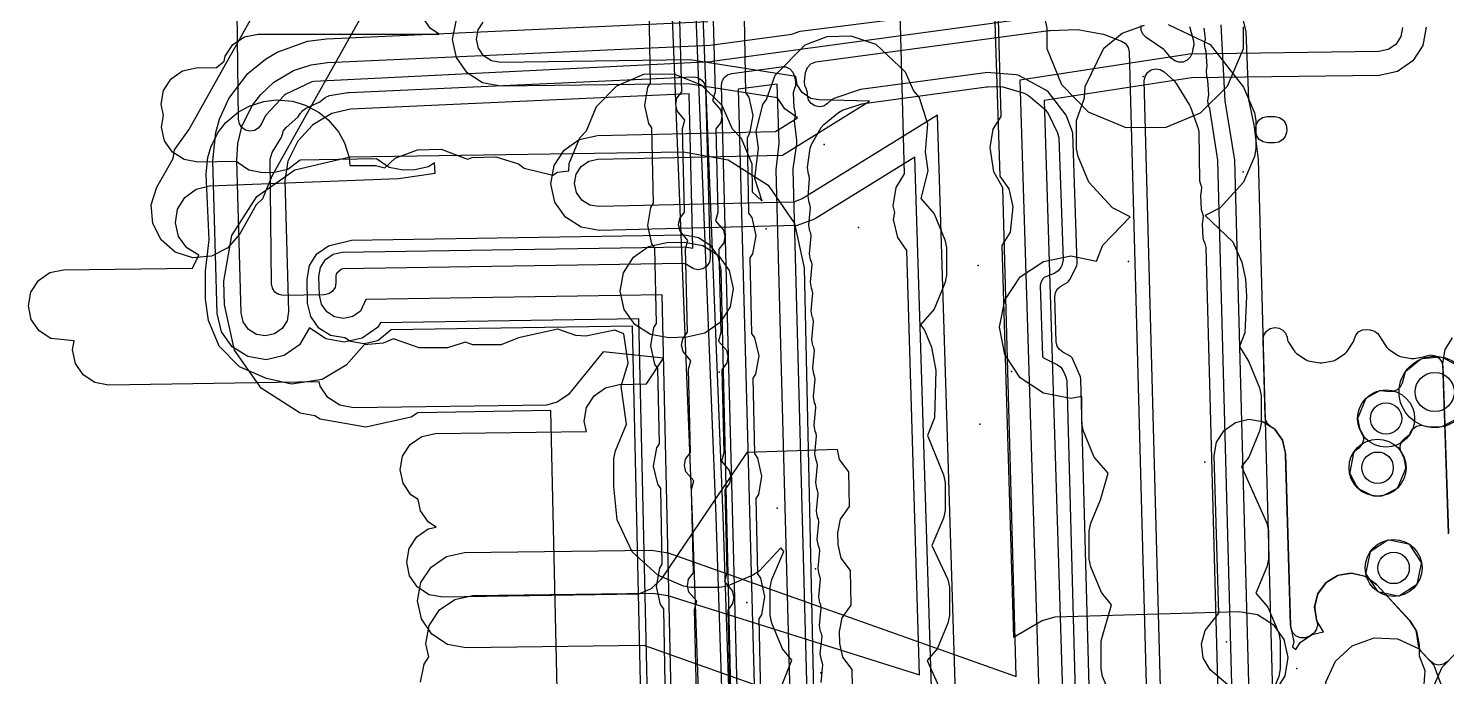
# Model space of a CAD drawing. Header units: metres. Extents: x 17722 to 17999, y 13535 to 15917.
# Drawn here: x 17753.1 to 17812.7, y 14615.2 to 14642.5 of the extents above; entities that cross this region are included whole.
import ezdxf

# ---------------------------------------------------------------- set-up
doc = ezdxf.new("R2010")
doc.units = ezdxf.units.M
for name, color, linetype in [('AI_GREENING_ALLOWED_ZONE', 4, 'Continuous'), ('AI_GREENING_EXCLUSIONS', 1, 'Continuous'), ('AI_GREENING_LAWN', 82, 'Continuous'), ('AI_GREENING_REJECTED', 6, 'Continuous'), ('AI_GREENING_SHRUBS', 92, 'Continuous')]:
    doc.layers.add(name, color=color, linetype=linetype)

# ---------------------------------------------------------------- blocks, each defined once
blk = doc.blocks.new('AI_SHRUB')
for radius in [1, 0.55]:
    blk.add_circle((0, 0), radius)

msp = doc.modelspace()

# ---------------------------------------------------------------- linework, layer by layer
at = {"layer": 'AI_GREENING_ALLOWED_ZONE'}
msp.add_lwpolyline([(17805.173, 14637.674), (17804.985, 14637.711), (17804.825, 14637.814), (17804.716, 14637.971), (17804.673, 14638.157), (17804.669, 14638.259), (17804.701, 14638.453), (17804.806, 14638.62), (17804.966, 14638.733), (17805.159, 14638.776), (17805.472, 14638.783), (17805.681, 14638.742), (17805.853, 14638.618), (17805.959, 14638.434), (17805.979, 14638.223), (17805.966, 14638.114), (17805.913, 14637.942), (17805.801, 14637.8), (17805.647, 14637.707), (17805.47, 14637.674), (17805.173, 14637.674)], close=True, dxfattribs=at)
msp.add_lwpolyline([(17812.741, 14615.852), (17812.574, 14615.74), (17812.377, 14615.703), (17812.181, 14615.746), (17812.018, 14615.863), (17811.65, 14616.261), (17811.566, 14616.384), (17811.522, 14616.527), (17811.439, 14617.085), (17811.402, 14617.181), (17811.161, 14617.56), (17811.134, 14617.594), (17809.772, 14619.075), (17809.736, 14619.107), (17809.323, 14619.409), (17809.235, 14619.45), (17808.762, 14619.564), (17808.665, 14619.568), (17808.184, 14619.493), (17808.094, 14619.46), (17807.678, 14619.207), (17807.607, 14619.141), (17807.32, 14618.748), (17807.279, 14618.661), (17807.165, 14618.188), (17807.16, 14618.091), (17807.235, 14617.61), (17807.244, 14617.587), (17807.274, 14617.401), (17807.234, 14617.217), (17807.128, 14617.061), (17807.041, 14617.002), (17807.044, 14616.997), (17806.938, 14616.924), (17806.757, 14616.847), (17806.561, 14616.845), (17806.379, 14616.92), (17806.239, 14617.058), (17806.164, 14617.24), (17806.149, 14617.317), (17806.14, 14617.398), (17805.932, 14624.566), (17805.926, 14624.614), (17805.811, 14625.113), (17805.772, 14625.201), (17805.49, 14625.598), (17805.419, 14625.664), (17805.303, 14625.737), (17805.303, 14625.737), (17805.18, 14625.845), (17805.099, 14625.987), (17805.069, 14626.147), (17804.981, 14629.395), (17805.015, 14629.589), (17805.121, 14629.755), (17805.282, 14629.867), (17805.475, 14629.908), (17805.496, 14629.909), (17805.666, 14629.881), (17805.818, 14629.797), (17805.931, 14629.666), (17805.993, 14629.504), (17806.018, 14629.378), (17806.055, 14629.288), (17806.325, 14628.883), (17806.393, 14628.815), (17806.798, 14628.545), (17806.887, 14628.508), (17807.365, 14628.413), (17807.461, 14628.413), (17807.939, 14628.508), (17808.028, 14628.545), (17808.433, 14628.815), (17808.501, 14628.883), (17808.77, 14629.286), (17808.808, 14629.38), (17808.812, 14629.406), (17808.878, 14629.58), (17809.002, 14629.718), (17809.169, 14629.801), (17809.354, 14629.817), (17809.494, 14629.803), (17809.666, 14629.754), (17809.81, 14629.648), (17809.907, 14629.497), (17809.918, 14629.47), (17810.189, 14629.065), (17810.257, 14628.997), (17810.662, 14628.727), (17810.751, 14628.69), (17811.228, 14628.595), (17811.325, 14628.595), (17811.802, 14628.69), (17811.854, 14628.711), (17812.042, 14628.749), (17812.23, 14628.713), (17812.391, 14628.61), (17812.502, 14628.453), (17812.545, 14628.266), (17812.781, 14621.25)], dxfattribs=at)
at = {"layer": 'AI_GREENING_EXCLUSIONS'}
for points in [[(17791.9, 14611.934), (17778.963, 14616.534), (17771.457, 14616.435), (17770.69, 14616.577), (17770.035, 14617.002), (17769.593, 14617.645), (17769.431, 14618.408), (17769.573, 14619.176), (17769.998, 14619.83), (17770.641, 14620.272), (17771.404, 14620.435), (17779.268, 14620.539), (17779.965, 14620.423), (17794.601, 14615.219), (17794.047, 14635.783), (17793.666, 14636.458), (17793.501, 14637.476), (17793.632, 14638.245), (17793.966, 14638.775), (17793.373, 14660.753)], [(17769.56, 14614.979), (17769.702, 14615.747), (17769.898, 14616.048), (17769.781, 14616.601), (17769.923, 14617.368), (17770.348, 14618.023), (17770.991, 14618.465), (17771.754, 14618.627), (17779.322, 14618.727), (17779.95, 14618.635), (17790.53, 14615.299), (17790.002, 14633.15), (17789.619, 14633.686), (17789.443, 14634.446), (17789.493, 14634.748), (17789.428, 14635.027), (17789.554, 14635.797), (17789.907, 14636.366), (17789.415, 14654.729)], [(17793.314, 14654.844), (17793.912, 14636.271), (17794.292, 14635.738), (17794.466, 14634.977), (17794.346, 14633.912), (17793.998, 14633.355), (17794.485, 14616.883), (17795.699, 14617.581), (17796.239, 14617.736), (17803.976, 14617.962), (17804.745, 14617.831), (17805.406, 14617.415), (17805.857, 14616.779), (17806.03, 14616.018), (17805.899, 14615.249), (17805.645, 14614.844)], [(17782.799, 14566.929), (17782.107, 14589.5), (17780.988, 14621.919), (17779.85, 14650.291)], [(17783.959, 14562.131), (17781.987, 14621.959), (17780.849, 14650.331)], [(17784.273, 14561.776), (17782.287, 14621.971), (17781.149, 14650.343)], [(17767.577, 14643.911), (17763.308, 14636.265), (17762.912, 14635.315), (17762.641, 14635.071), (17761.961, 14633.852), (17761.455, 14633.258), (17760.76, 14632.903), (17759.982, 14632.841), (17759.24, 14633.081), (17758.646, 14633.587), (17758.291, 14634.282), (17758.228, 14635.059), (17758.468, 14635.802), (17759.148, 14637.019), (17759.213, 14637.376), (17759.815, 14638.214), (17764.083, 14645.86)], [(17767.577, 14643.911), (17763.308, 14636.265), (17762.912, 14635.315), (17762.641, 14635.071), (17761.961, 14633.852), (17761.455, 14633.258), (17760.76, 14632.903), (17759.982, 14632.841), (17759.24, 14633.081), (17758.646, 14633.587), (17758.291, 14634.282), (17758.228, 14635.059), (17758.468, 14635.802), (17759.148, 14637.019), (17759.213, 14637.376), (17759.815, 14638.214), (17764.083, 14645.86)], [(17780.32, 14604.544), (17779.71, 14631.285), (17767.26, 14631.089), (17767.023, 14630.599), (17766.703, 14630.375), (17766.322, 14630.29), (17765.938, 14630.357), (17765.609, 14630.567), (17765.385, 14630.886), (17765.3, 14631.267), (17765.282, 14632.051), (17765.35, 14632.436), (17765.561, 14632.767), (17765.883, 14632.99), (17766.266, 14633.073), (17780.672, 14633.3), (17781.008, 14633.239), (17780.845, 14639.741), (17766.615, 14639.094), (17765.821, 14638.903), (17765.021, 14638.424), (17764.388, 14637.737), (17763.976, 14636.9), (17763.852, 14636.092), (17764.008, 14630.576), (17763.943, 14630.191), (17763.735, 14629.861), (17763.417, 14629.635), (17763.037, 14629.548), (17762.652, 14629.613), (17762.322, 14629.821), (17762.096, 14630.139), (17762.009, 14630.519), (17761.827, 14636.942), (17761.872, 14637.641), (17762.06, 14638.398), (17762.487, 14639.254), (17762.833, 14639.706), (17763.387, 14640.223), (17764.209, 14640.711), (17764.95, 14640.955), (17765.644, 14641.052), (17781.729, 14641.783), (17785.164, 14642.248), (17785.524, 14642.37), (17799.6, 14644.157)], [(17779.845, 14614.895), (17779.78, 14618.068), (17779.65, 14618.252), (17779.48, 14619.013), (17779.613, 14619.782), (17779.722, 14619.953), (17779.657, 14623.126), (17779.527, 14623.311), (17779.356, 14624.072), (17779.489, 14624.841), (17779.598, 14625.012), (17779.533, 14628.185), (17779.403, 14628.369), (17779.232, 14629.131), (17779.366, 14629.9), (17779.474, 14630.071), (17779.409, 14633.244), (17779.279, 14633.428), (17779.109, 14634.19), (17779.242, 14634.959), (17779.351, 14635.13), (17779.285, 14638.303), (17779.156, 14638.487), (17778.985, 14639.248), (17779.118, 14640.017), (17779.227, 14640.189), (17779.162, 14643.362)], [(17781.155, 14614.527), (17781.069, 14618.037), (17781.169, 14618.39), (17780.839, 14618.778), (17780.779, 14619.045), (17780.826, 14619.314), (17781.031, 14619.586), (17780.945, 14623.096), (17781.046, 14623.449), (17780.715, 14623.837), (17780.656, 14624.104), (17780.702, 14624.373), (17780.907, 14624.645), (17780.822, 14628.154), (17780.922, 14628.508), (17780.592, 14628.896), (17780.532, 14629.163), (17780.579, 14629.432), (17780.784, 14629.704), (17780.698, 14633.213), (17780.798, 14633.567), (17780.468, 14633.955), (17780.408, 14634.221), (17780.455, 14634.491), (17780.66, 14634.763), (17780.574, 14638.272), (17780.675, 14638.626), (17780.344, 14639.014), (17780.285, 14639.28), (17780.331, 14639.549), (17780.536, 14639.822), (17780.451, 14643.331)], [(17781.851, 14643.315), (17781.937, 14639.806), (17781.837, 14639.452), (17782.167, 14639.064), (17782.227, 14638.798), (17782.18, 14638.528), (17781.975, 14638.256), (17782.061, 14634.747), (17781.961, 14634.393), (17782.291, 14634.005), (17782.351, 14633.739), (17782.304, 14633.47), (17782.099, 14633.197), (17782.184, 14629.688), (17782.084, 14629.334), (17782.414, 14628.946), (17782.474, 14628.68), (17782.428, 14628.411), (17782.222, 14628.139), (17782.308, 14624.629), (17782.208, 14624.276), (17782.538, 14623.888), (17782.598, 14623.621), (17782.551, 14623.352), (17782.346, 14623.08), (17782.432, 14619.57), (17782.332, 14619.217), (17782.662, 14618.829), (17782.722, 14618.562), (17782.675, 14618.293), (17782.47, 14618.021), (17782.556, 14614.512)], [(17804.041, 14643.293), (17804.252, 14642.348), (17804.369, 14639.492), (17804.594, 14638.435), (17804.778, 14636.972), (17805.972, 14592.513), (17806.125, 14590.634), (17806.675, 14571.831), (17807.039, 14552.829), (17807.675, 14529.07), (17807.62, 14527.588), (17807.377, 14525.993), (17807.265, 14525.667), (17807.212, 14525.455), (17807.173, 14525.402), (17806.653, 14523.899), (17806.041, 14522.701), (17805.16, 14521.397), (17803.882, 14519.989)], [(17787.727, 14614.065), (17787.703, 14615.521), (17787.309, 14616.042), (17787.185, 14616.614), (17787.177, 14617.114), (17787.282, 14617.69), (17787.659, 14618.223), (17787.635, 14619.68), (17787.241, 14620.201), (17787.117, 14620.773), (17787.109, 14621.273), (17787.213, 14621.848), (17787.591, 14622.382), (17787.567, 14623.839), (17787.172, 14624.359), (17787.084, 14624.768), (17783.272, 14624.645), (17779.673, 14619.321), (17779.257, 14618.909), (17778.715, 14618.688), (17770.494, 14618.556), (17769.918, 14618.662), (17769.427, 14618.981), (17769.096, 14619.463), (17768.974, 14620.036), (17769.08, 14620.611), (17769.399, 14621.102), (17769.881, 14621.434), (17770.208, 14621.503), (17769.886, 14621.712), (17769.555, 14622.194), (17769.453, 14622.673), (17769.15, 14622.869), (17768.819, 14623.351), (17768.697, 14623.924), (17768.803, 14624.499), (17769.122, 14624.99), (17769.604, 14625.322), (17770.177, 14625.444), (17776.54, 14625.528), (17776.442, 14625.962), (17776.54, 14626.539), (17776.852, 14627.034), (17777.33, 14627.372), (17777.901, 14627.502), (17779.054, 14627.533), (17779.772, 14628.611), (17777.24, 14628.887), (17775.776, 14627.09), (17775.293, 14626.758), (17774.857, 14626.645), (17766.729, 14626.531), (17766.154, 14626.637), (17765.663, 14626.956), (17765.331, 14627.438), (17765.292, 14627.622), (17756.439, 14627.483), (17755.863, 14627.59), (17755.373, 14627.909), (17755.041, 14628.391), (17754.919, 14628.964), (17754.989, 14629.342), (17754.008, 14629.443), (17753.517, 14629.762), (17753.185, 14630.244), (17753.063, 14630.817), (17753.17, 14631.392), (17753.489, 14631.883), (17753.971, 14632.215), (17754.543, 14632.337), (17759.965, 14632.408), (17760.235, 14632.954), (17759.728, 14633.261), (17759.383, 14633.734), (17759.246, 14634.303), (17759.337, 14634.881), (17759.643, 14635.38), (17760.116, 14635.725), (17760.685, 14635.862), (17768.624, 14636.179), (17770.163, 14636.394), (17770.137, 14636.834), (17769.89, 14636.662), (17769.318, 14636.537), (17768.818, 14636.527), (17768.242, 14636.631), (17767.708, 14637.006), (17764.497, 14636.945), (17763.977, 14636.549), (17763.405, 14636.424), (17762.905, 14636.415), (17762.329, 14636.518), (17761.795, 14636.894), (17760.189, 14636.863), (17759.613, 14636.966), (17759.12, 14637.282), (17758.786, 14637.762), (17758.661, 14638.334), (17758.749, 14638.829), (17758.646, 14639.298), (17758.748, 14639.874), (17759.063, 14640.367), (17759.543, 14640.703), (17760.114, 14640.829), (17760.974, 14640.847), (17761.301, 14641.109), (17761.343, 14641.322), (17761.668, 14641.809), (17762.155, 14642.134), (17762.729, 14642.248), (17770.338, 14642.248), (17769.976, 14642.483), (17769.644, 14642.966)], [(17779.321, 14604.521), (17778.733, 14630.27), (17767.866, 14630.098), (17767.746, 14629.908), (17767.107, 14629.46), (17766.345, 14629.29), (17765.577, 14629.425), (17764.886, 14629.889), (17764.462, 14629.174), (17763.826, 14628.722), (17763.065, 14628.549), (17762.296, 14628.679), (17761.635, 14629.094), (17761.183, 14629.73), (17761.009, 14630.491), (17760.827, 14636.914), (17760.941, 14638.102), (17761.096, 14638.664), (17761.492, 14639.539), (17762.297, 14640.591), (17763.029, 14641.195), (17763.522, 14641.488), (17764.806, 14641.945), (17765.598, 14642.051), (17781.639, 14642.78)], [(17791.567, 14597.76), (17790.347, 14637.073), (17786.124, 14634.463), (17785.393, 14634.19), (17777.077, 14633.989), (17776.309, 14634.124), (17775.651, 14634.543), (17775.203, 14635.183), (17775.034, 14635.945), (17775.17, 14636.713), (17775.589, 14637.371), (17776.228, 14637.819), (17776.99, 14637.988), (17784.484, 14638.152), (17785.412, 14638.725), (17784.879, 14639.102), (17784.57, 14639.572), (17780.804, 14640.157), (17772.931, 14640.053), (17772.164, 14640.195), (17771.509, 14640.62), (17771.067, 14641.263), (17770.905, 14642.026), (17771.047, 14642.794)], [(17792.608, 14596.461), (17791.293, 14638.834), (17785.599, 14635.314), (17785.233, 14635.177), (17777.056, 14634.989), (17776.671, 14635.056), (17776.342, 14635.266), (17776.118, 14635.585), (17776.034, 14635.966), (17776.102, 14636.351), (17776.311, 14636.68), (17776.631, 14636.904), (17777.012, 14636.988), (17784.779, 14637.158), (17788.439, 14639.42), (17786.304, 14639.478), (17785.97, 14639.545), (17785.605, 14639.79), (17785.397, 14640.12), (17785.331, 14640.465), (17780.875, 14641.158), (17772.918, 14641.053), (17772.534, 14641.124), (17772.207, 14641.337), (17771.986, 14641.658), (17771.905, 14642.04), (17771.976, 14642.423), (17772.188, 14642.751)], [(17783.161, 14642.948), (17783.226, 14639.775), (17783.356, 14639.591), (17783.526, 14638.829), (17783.393, 14638.061), (17783.284, 14637.889), (17783.35, 14634.716), (17783.479, 14634.532), (17783.65, 14633.771), (17783.517, 14633.002), (17783.408, 14632.83), (17783.473, 14629.657), (17783.603, 14629.473), (17783.774, 14628.712), (17783.64, 14627.943), (17783.532, 14627.771), (17783.597, 14624.598), (17783.727, 14624.414), (17783.898, 14623.653), (17783.764, 14622.884), (17783.655, 14622.713), (17783.721, 14619.54), (17783.85, 14619.355), (17784.021, 14618.594), (17783.888, 14617.825), (17783.779, 14617.654), (17783.844, 14614.481)], [(17804.14, 14642.559), (17804.14, 14641.634), (17803.477, 14640.048), (17802.333, 14638.925), (17800.888, 14638.321), (17799.227, 14638.305), (17797.641, 14638.968), (17796.518, 14640.112), (17795.898, 14641.634), (17795.898, 14642.477), (17795.749, 14643.227)], [(17800.994, 14642.648), (17802.764, 14641.811), (17804.165, 14640.016), (17804.618, 14638.933), (17804.683, 14638.611), (17804.683, 14637.423), (17804.618, 14637.101), (17804.165, 14636.017), (17803.177, 14634.944), (17802.549, 14634.614), (17803.71, 14633.514), (17804.096, 14632.658), (17804.251, 14631.939), (17804.29, 14631.222), (17804.213, 14629.677), (17803.994, 14629.112), (17804.381, 14628.456), (17804.834, 14627.373), (17804.899, 14627.05), (17804.899, 14625.863), (17804.834, 14625.54), (17804.381, 14624.457), (17804.074, 14624.064), (17805.144, 14621.67), (17805.209, 14621.348), (17805.209, 14620.16), (17805.144, 14619.838), (17804.677, 14618.733), (17805.19, 14618.134), (17805.643, 14617.051), (17805.708, 14616.728), (17805.708, 14615.541), (17805.643, 14615.219), (17805.19, 14614.135)], [(17784.36, 14613.865), (17785.166, 14615.913), (17784.773, 14616.391), (17784.32, 14617.474), (17784.255, 14617.797), (17784.255, 14618.984), (17784.32, 14619.307), (17784.832, 14620.477), (17784.709, 14620.632), (17783.791, 14619.662), (17783.528, 14619.485), (17782.444, 14619.031), (17782.122, 14618.966), (17780.934, 14618.966), (17780.612, 14619.031), (17779.529, 14619.485), (17778.455, 14620.472), (17777.824, 14621.819), (17777.681, 14623.212), (17777.681, 14624.4), (17777.746, 14624.722), (17778.219, 14625.834), (17777.987, 14627.435), (17778.286, 14628.402), (17778.1, 14629.632), (17777.724, 14629.789), (17776.51, 14629.547), (17776.086, 14629.566), (17775.326, 14629.834), (17773.674, 14629.472), (17772.94, 14629.182), (17771.752, 14629.182), (17771.44, 14629.295), (17770.686, 14629.05), (17769.498, 14629.05), (17768.424, 14629.429), (17767.978, 14629.243), (17767.187, 14629.178), (17766.422, 14628.32), (17765.413, 14627.719), (17764.123, 14627.527), (17763.075, 14627.766), (17761.936, 14628.256), (17761.088, 14629.122), (17760.635, 14630.206), (17760.515, 14631.098), (17760.515, 14632.286), (17760.661, 14633.59), (17760.546, 14636.376), (17760.604, 14637.05), (17760.745, 14637.529), (17761.057, 14638.133), (17761.057, 14638.133), (17761.374, 14638.53), (17761.889, 14638.965), (17762.349, 14639.219), (17762.972, 14639.418), (17763.501, 14639.479), (17764.175, 14639.421), (17764.675, 14639.277), (17765.287, 14638.956), (17765.675, 14638.644), (17766.106, 14638.133), (17766.361, 14637.67), (17766.559, 14637.05), (17766.577, 14636.716), (17767.655, 14636.716), (17768.058, 14636.617), (17768.493, 14637.028), (17769.424, 14637.378), (17770.418, 14637.405), (17771.536, 14636.989), (17771.726, 14637.06), (17772.72, 14637.087), (17773.669, 14636.787), (17773.909, 14636.603), (17775.116, 14636.311), (17775.31, 14636.433), (17775.791, 14636.496), (17775.805, 14636.806), (17776.259, 14637.889), (17776.531, 14638.18), (17776.96, 14639.205), (17777.809, 14640.073), (17778.949, 14640.565), (17780.207, 14640.579), (17781.36, 14640.111), (17782.228, 14639.262), (17782.664, 14638.256), (17783.033, 14637.867), (17783.487, 14636.784), (17783.501, 14635.611), (17783.918, 14635.215), (17783.612, 14636.18), (17783.767, 14637.451), (17783.663, 14638.156), (17783.948, 14639.292), (17784.098, 14639.494), (17784.47, 14640.516), (17785.729, 14641.795), (17786.66, 14642.145), (17787.654, 14642.172), (17788.704, 14641.82), (17789.928, 14640.661), (17790.29, 14639.862), (17790.524, 14639.584), (17790.877, 14638.468), (17790.773, 14637.295), (17790.892, 14636.492), (17790.588, 14635.332), (17791.152, 14634.682), (17791.605, 14633.598), (17791.67, 14633.276), (17791.67, 14632.088), (17791.605, 14631.766), (17791.152, 14630.683), (17790.576, 14630.021), (17790.746, 14629.795), (17791.046, 14629.085), (17791.228, 14628.096), (17791.163, 14626.104), (17790.869, 14625.361), (17791.552, 14623.713), (17791.617, 14623.391), (17791.617, 14622.204), (17791.552, 14621.881), (17791.061, 14620.741), (17791.728, 14619.307), (17791.793, 14618.984), (17791.793, 14617.797), (17791.728, 14617.474), (17791.275, 14616.391), (17790.864, 14615.894), (17791.768, 14613.865)], [(17798.689, 14614.135), (17798.235, 14615.219), (17798.17, 14615.541), (17798.17, 14616.728), (17798.614, 14618.244), (17798.19, 14618.755), (17797.736, 14619.838), (17797.671, 14620.16), (17797.671, 14621.348), (17797.736, 14621.67), (17798.149, 14622.656), (17798.469, 14623.782), (17797.88, 14624.457), (17797.426, 14625.54), (17797.361, 14625.863), (17797.361, 14627.007), (17796.894, 14626.914), (17795.746, 14627.142), (17794.773, 14627.793), (17794.123, 14628.766), (17793.894, 14629.914), (17794.123, 14631.062), (17794.773, 14632.035), (17795.746, 14632.686), (17796.894, 14632.914), (17797.986, 14632.697), (17798.252, 14633.369), (17799.39, 14634.567), (17798.651, 14634.944), (17797.663, 14636.017), (17797.21, 14637.101), (17797.145, 14637.423), (17797.145, 14638.611), (17797.476, 14639.568), (17797.508, 14640.046), (17798.294, 14641.659), (17799.065, 14642.288), (17799.999, 14642.63)], [(17810.845, 14642.525), (17810.774, 14642.141), (17810.562, 14641.814), (17810.24, 14641.593), (17809.858, 14641.511), (17801.887, 14641.406), (17794.749, 14640.31), (17796.154, 14595.035), (17798.099, 14550.903)], [(17811.845, 14642.538), (17811.703, 14641.77), (17811.278, 14641.116), (17810.635, 14640.674), (17809.872, 14640.512), (17801.97, 14640.407), (17795.776, 14639.456), (17797.153, 14595.072), (17799.055, 14551.934)], [(17803.203, 14642.637), (17803.371, 14639.434), (17803.778, 14636.946), (17804.973, 14592.45), (17805.126, 14590.603), (17805.675, 14571.809), (17806.039, 14552.809), (17806.675, 14529.044), (17806.631, 14527.731), (17806.406, 14526.364), (17806.401, 14526.259), (17806.364, 14526.112), (17806.339, 14525.956), (17805.674, 14524.158), (17805.097, 14523.068), (17804.468, 14522.136), (17803.223, 14520.742), (17802.002, 14519.732)], [(17786.604, 14558.186), (17785.971, 14581.783), (17786.105, 14583.515), (17785.968, 14588.326), (17785.757, 14589.78), (17784.503, 14636.538), (17784.634, 14637.643), (17784.546, 14640.146), (17782.912, 14639.925), (17784.283, 14588.784), (17784.217, 14588.399), (17783.97, 14588.041), (17784.236, 14587.697), (17784.322, 14587.317), (17785.1, 14559.021)], [(17776.458, 14563.419), (17775.033, 14626.411), (17769.436, 14626.322), (17769.166, 14626.133), (17767.261, 14625.713), (17765.34, 14626.054), (17765.116, 14626.196), (17764.499, 14626.305), (17762.853, 14627.351), (17761.732, 14628.948), (17761.308, 14630.852), (17761.285, 14631.852), (17761.622, 14633.774), (17762.669, 14635.42), (17764.266, 14636.541), (17766.596, 14637.079), (17780.608, 14637.3), (17782.495, 14636.962), (17784.167, 14635.891), (17785.276, 14634.287), (17785.686, 14632.415), (17786.559, 14592.923)], [(17780.037, 14560), (17778.466, 14629.965), (17768.323, 14629.805), (17767.759, 14629.338), (17767.188, 14629.212), (17766.612, 14629.314), (17766.365, 14629.472), (17765.765, 14629.568), (17765.271, 14629.882), (17764.935, 14630.361), (17764.807, 14630.932), (17764.785, 14631.932), (17764.886, 14632.508), (17765.2, 14633.002), (17765.679, 14633.338), (17766.651, 14633.579), (17780.664, 14633.8), (17781.239, 14633.695), (17781.724, 14633.385), (17782.06, 14632.906), (17782.06, 14632.906), (17782.187, 14632.335), (17783.147, 14590.249)], [(17812.782, 14621.225), (17812.54, 14628.4), (17812.635, 14628.978), (17812.944, 14629.475)], [(17805.574, 14613.103), (17802.757, 14615.503), (17802.469, 14616.013), (17802.398, 14616.594), (17802.555, 14617.158), (17803.125, 14617.888), (17802.932, 14624.503), (17803.03, 14625.08), (17803.341, 14625.576), (17803.818, 14625.915), (17804.388, 14626.046), (17804.965, 14625.949), (17805.461, 14625.638), (17805.8, 14625.161), (17805.931, 14624.59), (17806.142, 14617.357), (17806.277, 14616.662), (17806.226, 14616.477), (17806.364, 14616.361), (17806.562, 14616.665), (17807.044, 14616.997), (17807.525, 14617.099), (17807.243, 14617.562), (17807.153, 14618.14), (17807.291, 14618.709), (17807.636, 14619.181), (17808.136, 14619.486), (17808.714, 14619.576), (17809.283, 14619.438), (17809.756, 14619.093), (17811.149, 14617.578), (17811.431, 14617.137), (17811.545, 14616.563), (17811.545, 14616.096), (17811.784, 14615.475), (17811.74, 14614.892)], [(17812.189, 14614.892), (17812.515, 14615.623), (17813.119, 14616.235)]]:
    msp.add_lwpolyline(points, dxfattribs=at)
for points in [[(17780.66, 14633.492), (17781.429, 14633.358), (17782.087, 14632.939), (17782.536, 14632.3), (17782.705, 14631.539), (17782.57, 14630.77), (17782.152, 14630.111), (17781.513, 14629.663), (17780.751, 14629.494), (17779.997, 14629.476), (17779.228, 14629.611), (17778.57, 14630.03), (17778.121, 14630.668), (17777.952, 14631.43), (17778.087, 14632.199), (17778.505, 14632.857), (17779.144, 14633.306), (17779.906, 14633.475), (17780.66, 14633.492)], [(17811.517, 14616.405), (17812.164, 14615.706), (17812.505, 14614.789), (17812.466, 14613.803), (17812.057, 14612.921), (17811.358, 14612.274), (17810.441, 14611.933), (17809.455, 14611.972), (17808.573, 14612.381), (17807.926, 14613.08), (17807.585, 14613.997), (17807.624, 14614.983), (17808.033, 14615.865), (17808.732, 14616.512), (17809.649, 14616.853), (17810.635, 14616.814), (17811.517, 14616.405)]]:
    msp.add_lwpolyline(points, close=True, dxfattribs=at)
at = {"layer": 'AI_GREENING_LAWN'}
for points in [[(17796.988, 14643.16), (17781.813, 14641.088), (17781.77, 14641.084), (17765.072, 14640.259), (17764.977, 14640.236), (17763.896, 14639.721), (17763.821, 14639.666), (17763.066, 14638.853), (17763.027, 14638.797), (17762.846, 14638.441), (17762.731, 14638.292), (17762.568, 14638.196), (17762.381, 14638.168), (17762.197, 14638.211), (17762.042, 14638.319), (17761.938, 14638.476), (17761.9, 14638.662), (17761.822, 14645.451)], [(17798.072, 14599.832), (17797.323, 14627.737), (17797.303, 14627.828), (17796.956, 14628.629), (17796.934, 14628.664), (17796.901, 14628.689), (17796.557, 14628.866), (17796.417, 14628.973), (17796.323, 14629.123), (17796.286, 14629.296), (17796.231, 14631.199), (17796.257, 14631.373), (17796.343, 14631.528), (17796.477, 14631.644), (17796.768, 14631.816), (17796.864, 14631.92), (17797.146, 14632.501), (17797.171, 14632.617), (17796.978, 14638.066), (17796.964, 14638.141), (17796.738, 14638.774), (17796.701, 14638.842), (17795.956, 14639.809), (17795.878, 14639.876), (17794.708, 14640.507), (17794.608, 14640.536), (17793.349, 14640.627), (17793.297, 14640.625), (17788.055, 14639.914), (17788.008, 14639.903), (17786.929, 14639.535), (17786.84, 14639.482), (17786.668, 14639.322), (17786.507, 14639.222), (17786.32, 14639.189), (17786.134, 14639.227), (17785.976, 14639.333), (17785.869, 14639.489), (17785.828, 14639.675), (17785.824, 14639.794), (17785.786, 14639.92), (17785.78, 14639.929), (17785.78, 14639.929), (17785.714, 14640.086), (17785.704, 14640.256), (17785.748, 14640.635), (17785.82, 14640.842), (17785.973, 14640.998), (17786.177, 14641.074), (17795.974, 14642.4), (17796.026, 14642.405), (17797.163, 14642.438), (17797.267, 14642.43), (17798.185, 14642.262), (17798.273, 14642.238), (17799.032, 14641.95), (17799.198, 14641.846), (17799.311, 14641.687), (17799.355, 14641.496), (17802.24, 14534.005)], [(17801.893, 14642.567), (17802.063, 14641.963), (17802.079, 14641.776), (17802.033, 14641.626), (17801.996, 14641.452), (17801.924, 14641.282), (17801.796, 14641.15), (17801.628, 14641.073), (17801.444, 14641.062), (17801.268, 14641.118), (17801.125, 14641.235), (17800.859, 14641.551), (17800.809, 14641.596), (17800.062, 14642.104), (17799.928, 14642.239), (17799.854, 14642.415), (17799.852, 14642.605)], [(17804.304, 14591.274), (17803.079, 14636.913), (17803.076, 14636.945), (17802.742, 14639.12), (17802.693, 14639.245), (17802.658, 14639.443), (17802.678, 14639.527), (17802.67, 14639.528), (17802.704, 14639.708), (17802.667, 14640.309), (17802.615, 14640.461), (17802.6, 14640.729), (17802.633, 14640.886), (17802.597, 14641.51), (17802.547, 14641.655), (17802.521, 14641.818), (17802.548, 14641.981), (17802.562, 14642.02), (17802.563, 14642.056), (17802.513, 14642.493)], [(17783.542, 14588.803), (17782.207, 14640.086), (17782.235, 14640.265), (17782.326, 14640.423), (17782.467, 14640.538), (17782.64, 14640.594), (17784.721, 14640.876), (17784.91, 14640.866), (17785.082, 14640.785), (17785.211, 14640.647), (17785.28, 14640.47), (17785.32, 14640.248), (17785.321, 14640.075), (17785.263, 14639.913), (17785.259, 14639.905), (17785.227, 14639.778), (17785.245, 14639.152), (17785.29, 14639.005), (17785.312, 14638.844), (17785.281, 14638.685), (17785.265, 14638.642), (17785.263, 14638.603), (17785.368, 14637.765), (17785.367, 14637.627), (17785.206, 14636.579), (17785.203, 14636.535), (17786.456, 14589.821)], [(17802.839, 14534.058), (17799.987, 14640.279), (17800.02, 14640.47), (17800.122, 14640.634), (17800.279, 14640.747), (17800.467, 14640.792), (17800.658, 14640.762), (17800.824, 14640.662), (17801.247, 14640.277), (17801.336, 14640.169), (17801.893, 14639.264), (17801.938, 14639.168), (17802.252, 14638.279), (17802.28, 14638.122), (17802.317, 14636.074), (17802.373, 14635.886), (17802.367, 14635.884), (17802.391, 14635.821), (17802.386, 14635.631), (17802.351, 14635.47), (17802.385, 14634.868), (17802.44, 14634.694), (17802.44, 14634.694), (17802.434, 14634.692), (17802.461, 14634.62), (17802.456, 14634.43), (17802.421, 14634.268), (17802.456, 14633.658), (17802.484, 14633.557), (17802.519, 14633.489), (17802.576, 14633.27), (17805.294, 14532.058)], [(17786.398, 14614.97), (17786.469, 14615.709), (17786.447, 14615.837), (17786.411, 14615.914), (17786.366, 14616.173), (17786.437, 14616.912), (17786.415, 14617.04), (17786.379, 14617.116), (17786.334, 14617.376), (17786.405, 14618.115), (17786.382, 14618.243), (17786.347, 14618.319), (17786.302, 14618.579), (17786.372, 14619.318), (17786.35, 14619.445), (17786.315, 14619.521), (17786.27, 14619.782), (17786.34, 14620.52), (17786.318, 14620.648), (17786.283, 14620.724), (17786.237, 14620.985), (17786.308, 14621.723), (17786.286, 14621.851), (17786.251, 14621.926), (17786.205, 14622.187), (17786.276, 14622.926), (17786.254, 14623.054), (17786.219, 14623.129), (17786.173, 14623.39), (17786.244, 14624.129), (17786.222, 14624.257), (17786.186, 14624.331), (17786.141, 14624.593), (17786.212, 14625.331), (17786.189, 14625.46), (17786.154, 14625.534), (17786.108, 14625.796), (17786.18, 14626.534), (17786.157, 14626.663), (17786.122, 14626.737), (17786.076, 14626.999), (17786.147, 14627.738), (17786.125, 14627.866), (17786.089, 14627.941), (17786.044, 14628.202), (17786.114, 14628.941), (17786.092, 14629.068), (17786.056, 14629.145), (17786.011, 14629.404), (17786.081, 14630.144), (17786.06, 14630.271), (17786.023, 14630.349), (17785.979, 14630.607), (17786.049, 14631.347), (17786.027, 14631.473), (17785.99, 14631.553), (17785.946, 14631.809), (17786.016, 14632.551), (17785.995, 14632.676), (17785.957, 14632.757), (17785.914, 14633.011), (17785.983, 14633.754), (17785.962, 14633.878), (17785.924, 14633.961), (17785.882, 14634.214), (17785.95, 14634.957), (17785.929, 14635.081), (17785.891, 14635.165), (17785.849, 14635.416), (17785.917, 14636.16), (17785.897, 14636.283), (17785.864, 14636.356), (17785.826, 14636.632), (17785.944, 14637.449), (17786.006, 14637.628), (17786.403, 14638.313), (17786.519, 14638.449), (17787.133, 14638.953), (17787.294, 14639.041), (17788.11, 14639.309), (17788.198, 14639.329), (17788.198, 14639.329), (17793.359, 14640.028), (17793.412, 14640.032), (17793.89, 14640.046), (17794.046, 14640.026), (17794.94, 14639.764), (17795.123, 14639.665), (17795.822, 14639.071), (17795.949, 14638.906), (17796.341, 14638.088), (17796.39, 14637.89), (17796.572, 14632.756), (17796.519, 14632.515), (17796.478, 14632.432), (17796.372, 14632.291), (17796.225, 14632.195), (17795.783, 14632.01), (17795.747, 14631.987), (17795.722, 14631.953), (17795.643, 14631.795), (17795.617, 14631.677), (17795.715, 14628.701), (17795.724, 14628.661), (17795.756, 14628.636), (17796.342, 14628.334), (17796.479, 14628.23), (17796.572, 14628.087), (17796.685, 14627.826), (17796.725, 14627.642), (17797.471, 14599.89)], [(17813.23, 14628.271), (17812.56, 14628.629), (17812.421, 14628.657), (17811.665, 14628.582), (17811.63, 14628.574), (17811.599, 14628.555), (17810.984, 14628.051), (17810.96, 14628.023), (17810.945, 14627.989), (17810.826, 14627.563), (17810.747, 14627.401), (17810.616, 14627.277), (17810.45, 14627.208), (17810.27, 14627.202), (17809.961, 14627.248), (17809.923, 14627.248), (17809.886, 14627.235), (17809.345, 14626.946), (17809.313, 14626.921), (17809.291, 14626.886), (17808.97, 14626.111), (17808.961, 14626.077), (17808.963, 14626.041), (17809.036, 14625.675), (17809.082, 14625.572), (17809.108, 14625.539), (17809.195, 14625.364), (17809.207, 14625.168), (17809.143, 14624.982), (17809.013, 14624.836), (17808.837, 14624.702), (17808.808, 14624.67), (17808.792, 14624.63), (17808.63, 14623.816), (17808.629, 14623.775), (17808.642, 14623.736), (17808.915, 14623.225), (17809.016, 14623.125), (17809.51, 14622.86), (17809.626, 14622.831), (17809.971, 14622.831), (17810.087, 14622.86), (17810.609, 14623.139), (17810.609, 14623.139), (17810.642, 14623.165), (17810.664, 14623.199), (17810.985, 14623.974), (17810.993, 14624.009), (17810.991, 14624.044), (17810.919, 14624.411), (17810.872, 14624.513), (17810.847, 14624.546), (17810.76, 14624.722), (17810.747, 14624.918), (17810.811, 14625.103), (17810.941, 14625.25), (17811.124, 14625.388), (17811.149, 14625.414), (17811.166, 14625.446), (17811.169, 14625.456), (17811.274, 14625.631), (17811.44, 14625.75), (17811.64, 14625.793), (17811.84, 14625.752), (17811.862, 14625.742), (17811.96, 14625.722), (17812.433, 14625.722), (17812.549, 14625.751), (17813.208, 14626.103)]]:
    msp.add_lwpolyline(points, dxfattribs=at)
for points in [[(17765.32, 14639.397), (17765.472, 14639.525), (17765.474, 14639.523), (17765.541, 14639.587), (17765.728, 14639.659), (17766.491, 14639.785), (17766.549, 14639.791), (17781.019, 14640.449), (17781.214, 14640.419), (17781.382, 14640.316), (17781.497, 14640.156), (17781.542, 14639.964), (17781.737, 14632.85), (17781.703, 14632.654), (17781.594, 14632.486), (17781.428, 14632.374), (17781.232, 14632.336), (17781.037, 14632.378), (17780.966, 14632.428), (17780.962, 14632.422), (17780.745, 14632.561), (17780.609, 14632.599), (17766.291, 14632.372), (17766.25, 14632.364), (17766.215, 14632.343), (17766.035, 14632.19), (17766.004, 14632.149), (17765.993, 14632.099), (17765.996, 14631.782), (17765.959, 14631.591), (17765.853, 14631.428), (17765.693, 14631.319), (17765.503, 14631.278), (17763.791, 14631.253), (17763.598, 14631.289), (17763.434, 14631.395), (17763.324, 14631.557), (17763.284, 14631.748), (17763.231, 14636.991), (17763.309, 14637.263), (17763.699, 14637.881), (17763.757, 14638.073), (17763.763, 14638.072), (17763.783, 14638.158), (17763.907, 14638.323), (17764.4, 14638.756), (17764.51, 14638.923), (17764.515, 14638.92), (17764.559, 14638.999), (17764.724, 14639.122), (17765.32, 14639.397)], [(17811.431, 14619.095), (17811.464, 14619.128), (17811.482, 14619.171), (17811.642, 14619.975), (17811.642, 14620.022), (17811.624, 14620.065), (17811.168, 14620.746), (17811.136, 14620.779), (17811.093, 14620.797), (17810.289, 14620.957), (17810.242, 14620.957), (17810.199, 14620.939), (17809.518, 14620.484), (17809.485, 14620.451), (17809.467, 14620.408), (17809.307, 14619.604), (17809.307, 14619.557), (17809.325, 14619.514), (17809.78, 14618.833), (17809.813, 14618.8), (17809.856, 14618.782), (17810.66, 14618.622), (17810.707, 14618.622), (17810.749, 14618.64), (17811.431, 14619.095)]]:
    msp.add_lwpolyline(points, close=True, dxfattribs=at)
at = {"layer": 'AI_GREENING_REJECTED'}
for p in [(17799.94, 14640.46), (17786.53, 14637.6), (17787.52, 14636.51), (17804.15, 14636.45), (17784.09, 14634.06), (17787.97, 14634.11), (17793, 14632.52), (17799.33, 14632.68), (17782.11, 14628.03), (17794.41, 14628.05), (17793.08, 14625.84), (17802.53, 14624.24), (17784.55, 14622.3), (17786.16, 14619.75), (17783.28, 14618.34), (17803.44, 14616.68), (17786.39, 14615.38), (17806.41, 14615.56)]:
    msp.add_point(p, dxfattribs=at)

# ---------------------------------------------------------------- block references
at = {"layer": 'AI_GREENING_SHRUBS'}
for p, xscale, yscale in [((17812.202, 14627.193), 1.5, 1.5), ((17810.156, 14626.077), 1.2, 1.2), ((17809.799, 14624.008), 1.2, 1.2), ((17810.474, 14619.79), 1.2, 1.2)]:
    msp.add_blockref('AI_SHRUB', p, dxfattribs=dict(at, xscale=xscale, yscale=yscale))

doc.saveas('drawing.dxf')
